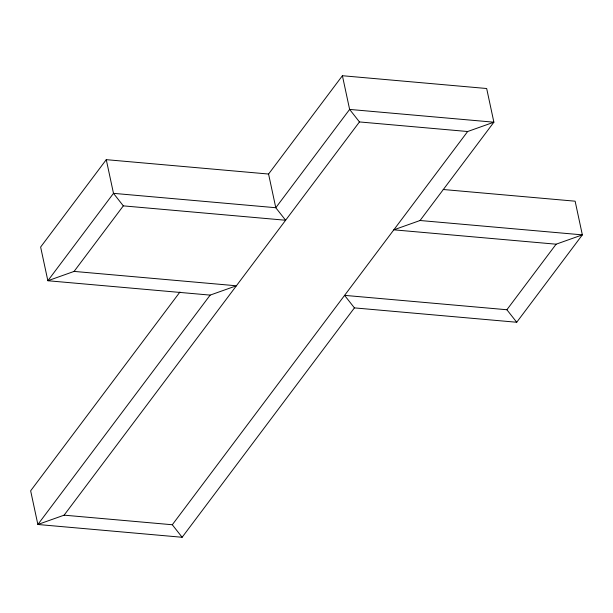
<?xml version="1.0" encoding="UTF-8"?>
<svg xmlns="http://www.w3.org/2000/svg" width="613" height="613" viewBox="0 0 613 613"><rect width="100%" height="100%" fill="white"/><g stroke="black" fill="none" stroke-linecap="round" stroke-linejoin="round"><path stroke-width="0.92" d="M106.271 159.664L40.634 247.047L47.86 280.739L210.159 295.106L236.396 285.781L74.096 271.406L47.86 280.739L113.489 193.348L106.271 159.664L268.571 174.038L342.406 75.728L486.668 88.51L493.886 122.194L420.051 220.504L393.814 229.829L556.114 244.196L582.35 234.871L575.132 201.187L443.199 189.501M74.096 271.406L123.32 205.868L285.62 220.243L275.789 207.723L268.571 174.038M179.961 292.01L30.65 490.806L37.868 524.49L182.138 537.272L354.421 307.887L516.721 322.254L582.35 234.871L420.051 220.504M210.159 295.106L37.868 524.49L64.112 515.165L172.307 524.751L182.138 537.272M64.112 515.165L359.456 121.933L467.65 131.519L493.886 122.194L349.625 109.421L275.789 207.723L113.489 193.348L123.32 205.868M172.307 524.751L467.65 131.519M354.421 307.887L344.59 295.366L506.89 309.741L556.114 244.196M359.456 121.933L349.625 109.421L342.406 75.728M506.89 309.741L516.721 322.254"/></g></svg>
